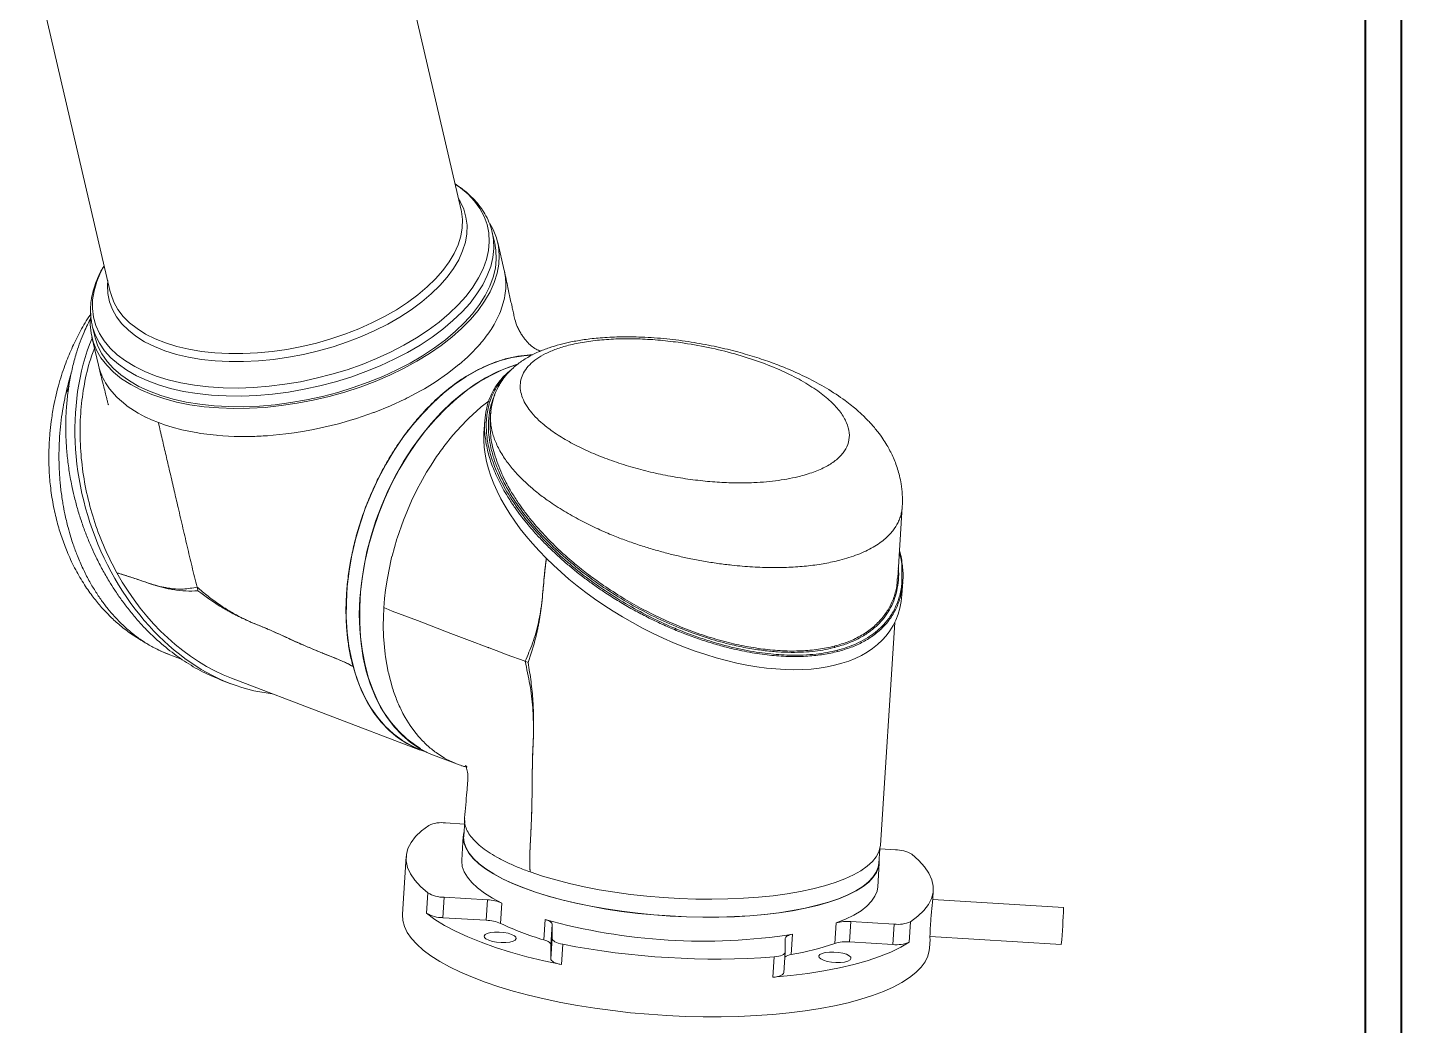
# Model space of a CAD drawing. Header units: millimetres. Extents: x 0 to 2067, y 0 to 841.
# Drawn here: x 806.7 to 1189.1, y 142.8 to 420.7 of the extents above; entities that cross this region are included whole.
import ezdxf

# ---------------------------------------------------------------- set-up
doc = ezdxf.new("R2010")
doc.units = ezdxf.units.MM
doc.linetypes.add('SLD-实线', pattern=[0])

msp = doc.modelspace()

# ---------------------------------------------------------------- linework, layer by layer
at = {"color": 7, "linetype": 'SLD-实线', "lineweight": 40}
for p, q in [((1189.08, 0.21), (1189.08, 841.21)), ((1179.08, 10.21), (1179.08, 831.21))]:
    msp.add_line(p, q, dxfattribs=at)
at = {"color": 7, "linetype": 'SLD-实线', "lineweight": 15}
for p, q in [((927.37, 369.82), (879.73, 574.34)), ((782.08, 551.6), (829.72, 347.07)), ((936.71, 360.63), (936.02, 363.6)), ((936.09, 363.31), (936.02, 363.6)), ((939.36, 353.01), (937.54, 360.83)), ((939.41, 352.7), (939.52, 352.24)), ((939.52, 352.24), (939.7, 350.98)), ((939.7, 350.98), (939.8, 349.4)), ((829.72, 347.07), (829.76, 346.91)), ((938.03, 341.02), (936.51, 338)), ((938.27, 341.62), (938.03, 341.02)), ((939.08, 344.03), (938.27, 341.62)), ((824.66, 337.87), (824.7, 337.67)), ((824.7, 337.67), (825.39, 334.71)), ((824.57, 334.51), (826.39, 326.69)), ((929.14, 328.94), (926.8, 326.86)), ((929.88, 329.65), (929.14, 328.94)), ((932.22, 332.1), (929.88, 329.65)), ((932.6, 332.55), (932.22, 332.1)), ((826.41, 326.71), (826.68, 325.61)), ((826.68, 325.61), (826.97, 324.74)), ((926.76, 326.83), (923.59, 324.35)), ((926.8, 326.86), (926.76, 326.83)), ((920.1, 321.95), (917.12, 320.12)), ((920.15, 321.98), (920.1, 321.95)), ((923.59, 324.35), (920.15, 321.98)), ((939.92, 324.03), (940.26, 324.33)), ((817.64, 319.31), (817.19, 318.11)), ((817.64, 319.31), (818.25, 320.85)), ((829.53, 320.08), (831.56, 317.75)), ((831.56, 317.75), (831.65, 317.66)), ((831.65, 317.66), (834.01, 315.61)), ((912.37, 317.55), (911.74, 317.24)), ((912.4, 317.57), (912.37, 317.55)), ((916.07, 319.52), (912.4, 317.57)), ((917.12, 320.12), (916.07, 319.52)), ((834.01, 315.61), (834.03, 315.6)), ((834.03, 315.6), (834.45, 315.28)), ((834.45, 315.28), (837.48, 313.31)), ((907.71, 315.38), (903.18, 313.55)), ((911.71, 317.23), (907.71, 315.38)), ((929.49, 311.96), (932.84, 315.01)), ((932.84, 315.01), (932.97, 315.12)), ((932.97, 315.12), (935.12, 316.8)), ((837.48, 313.31), (839.54, 312.22)), ((839.54, 312.22), (839.57, 312.2)), ((839.57, 312.2), (841.21, 311.45)), ((841.21, 311.45), (843.09, 310.68)), ((845.06, 309.98), (843.09, 310.68)), ((846.93, 309.4), (845.06, 309.98)), ((893.19, 310.36), (886.22, 308.75)), ((897.25, 311.53), (893.19, 310.36)), ((898.25, 311.84), (897.26, 311.53)), ((903, 313.48), (898.25, 311.84)), ((903.18, 313.55), (903, 313.48)), ((926.15, 308.44), (928.81, 311.29)), ((928.81, 311.29), (929.49, 311.96)), ((933.92, 311.17), (933.7, 307.76)), ((935.53, 312.72), (935.45, 311.56)), ((935.52, 312.33), (935.53, 312.71)), ((935.54, 312.95), (935.53, 312.72)), ((846.97, 309.39), (846.93, 309.4)), ((849.58, 308.7), (846.97, 309.39)), ((854.08, 307.8), (849.58, 308.7)), ((854.78, 307.69), (854.08, 307.8)), ((854.81, 307.69), (854.78, 307.69)), ((859.24, 307.15), (854.81, 307.69)), ((859.42, 307.14), (859.24, 307.15)), ((864.22, 306.85), (859.42, 307.14)), ((864.25, 306.85), (864.22, 306.85)), ((875.07, 307.17), (873.42, 307.04)), ((878.57, 307.54), (875.07, 307.17)), ((880.9, 307.85), (878.57, 307.54)), ((883.77, 308.3), (880.9, 307.85)), ((886.22, 308.75), (883.77, 308.3)), ((917.75, 296.88), (918.97, 298.86)), ((918.97, 298.86), (920.53, 301.22)), ((916, 293.81), (917.75, 296.88)), ((913.56, 288.93), (915.21, 292.31)), ((915.21, 292.31), (916, 293.81)), ((911.28, 283.53), (913.56, 288.93)), ((1048.85, 267.45), (1050.13, 287.28)), ((909.54, 278.53), (911.27, 283.5)), ((911.27, 283.5), (911.28, 283.53)), ((949.63, 280.34), (951, 278.87)), ((908.12, 273.5), (909.48, 278.34)), ((909.48, 278.34), (909.54, 278.53)), ((906.83, 267.4), (907.91, 272.67)), ((907.91, 272.67), (908.11, 273.46)), ((908.11, 273.46), (908.12, 273.5)), ((831.54, 268.88), (831.54, 268.88)), ((906.06, 261.73), (906.33, 264.13)), ((906.33, 264.13), (906.34, 264.17)), ((906.34, 264.17), (906.83, 267.4)), ((1050.04, 262.71), (1050.28, 266.36)), ((905.85, 259.13), (906.06, 261.73)), ((905.72, 256.55), (905.69, 254.21)), ((905.85, 259.13), (905.72, 256.55)), ((905.69, 254.21), (905.69, 254.17)), ((905.69, 254.17), (905.78, 251.09)), ((1044.04, 193.04), (1048.04, 255.01)), ((905.78, 251.09), (906.21, 246.21)), ((845.86, 246.21), (849.75, 244.73)), ((906.21, 246.21), (906.3, 245.49)), ((906.3, 245.49), (906.31, 245.46)), ((906.31, 245.46), (907.08, 241.17)), ((907.08, 241.17), (907.12, 241)), ((907.12, 241), (908.26, 236.75)), ((945.15, 244.22), (946, 243.89)), ((860.59, 239), (863.3, 237.97)), ((863.49, 239.5), (915.96, 219.51)), ((911.17, 229.73), (911.79, 228.6)), ((911.79, 228.6), (913.2, 226.34)), ((913.2, 226.34), (914.2, 224.94)), ((914.2, 224.94), (915.5, 223.32)), ((915.99, 219.61), (917.61, 218.99)), ((919.68, 218.09), (926.36, 215.55)), ((920.36, 218.81), (922.74, 217.26)), ((922.74, 217.26), (923.35, 216.92)), ((923.35, 216.92), (926.54, 215.48)), ((926.54, 215.48), (927.48, 215.17)), ((922.96, 199.23), (928.28, 198.91)), ((928.35, 199.92), (928.06, 195.49)), ((927.96, 195.5), (927.53, 188.88)), ((1043.62, 188.03), (1043.87, 191.96)), ((1043.89, 192.02), (1048.21, 191.76)), ((912.07, 189.87), (911.03, 173.79)), ((1043.29, 181.4), (1043.72, 188.03)), ((917.7, 174.07), (918.06, 179.75)), ((1058.6, 177.96), (1058.76, 180.41)), ((922.25, 172.84), (922.62, 178.52)), ((934.71, 177.8), (922.62, 178.52)), ((934.71, 177.8), (934.34, 172.12)), ((938.71, 176.92), (938.34, 171.24)), ((1094.99, 175.69), (1058.59, 177.86)), ((922.25, 172.84), (934.34, 172.12)), ((950.35, 166.66), (950.72, 172.34)), ((952.35, 165.26), (952.72, 170.94)), ((952.66, 167.08), (952.72, 170.94)), ((1031.39, 165.69), (1031.76, 171.37)), ((1035.41, 166.1), (1035.78, 171.77)), ((1047.87, 171.05), (1035.78, 171.77)), ((1047.87, 171.05), (1047.5, 165.37)), ((1052.45, 171.73), (1052.09, 166.06)), ((952.66, 167.08), (952.29, 161.4)), ((952.35, 165.26), (952.29, 161.4)), ((955.62, 165.44), (955.26, 159.76)), ((1017.58, 167.07), (1017.51, 163.21)), ((1019.62, 168.23), (1019.25, 162.55)), ((1035.41, 166.1), (1047.5, 165.37)), ((1057.72, 164.32), (1057.88, 166.79)), ((1057.85, 167.59), (1094.38, 165.41)), ((1014.14, 156.25), (1014.5, 161.93)), ((1017.15, 157.53), (1017.51, 163.21))]:
    msp.add_line(p, q, dxfattribs=at)
at = {"color": 8, "linetype": 'SLD-实线', "lineweight": 15}
msp.add_line((935.56, 313.06), (935.52, 312.33), dxfattribs=at)
at = {"color": 8, "linetype": 'SLD-实线', "lineweight": 15, "flags": 128}
for points in [[(921.25, 338.68), (924.03, 341.03), (926.54, 343.45), (928.75, 345.92), (930.65, 348.44), (932.23, 350.98), (933.48, 353.53), (934.4, 356.07), (934.96, 358.59), (935.18, 361.07), (935.06, 363.49), (934.58, 365.85), (933.76, 368.12), (932.6, 370.29), (931.1, 372.34), (929.28, 374.27), (927.15, 376.07), (925.67, 377.11)], [(926.62, 373), (927.08, 372.24), (928.06, 370.13), (928.7, 367.93), (929, 365.64), (928.94, 363.3), (928.53, 360.91), (927.77, 358.49), (926.67, 356.05), (925.23, 353.62), (923.47, 351.22), (921.4, 348.85), (919.03, 346.53), (916.38, 344.29)], [(915.33, 346.25), (917.93, 348.45), (920.26, 350.72), (922.3, 353.05), (924.03, 355.42), (925.44, 357.81), (926.52, 360.2), (927.27, 362.58), (927.67, 364.93), (927.73, 367.23), (927.44, 369.48), (927.37, 369.82)], [(922.3, 336.73), (925.09, 339.08), (927.61, 341.5), (929.84, 343.99), (931.76, 346.51), (933.36, 349.05), (934.64, 351.61), (935.58, 354.16), (936.19, 356.69), (936.45, 359.18), (936.36, 361.62), (936.09, 363.31)], [(828.02, 354.37), (827.02, 352.5), (825.93, 349.95), (825.19, 347.42), (824.8, 344.92), (824.75, 342.46), (825.05, 340.07), (825.7, 337.76), (826.69, 335.54), (828.02, 333.42), (829.68, 331.43), (831.66, 329.57), (833.94, 327.85), (836.51, 326.29), (839.36, 324.89), (842.46, 323.66), (845.8, 322.62), (849.36, 321.77), (853.11, 321.11), (857.03, 320.64), (861.09, 320.38), (865.28, 320.32), (869.55, 320.46), (873.89, 320.81), (878.28, 321.35), (882.67, 322.09), (887.04, 323.02), (891.37, 324.14), (895.63, 325.43), (899.79, 326.9), (903.82, 328.53), (907.7, 330.3), (911.41, 332.22), (914.92, 334.26), (918.2, 336.42), (921.25, 338.68)], [(916.38, 344.29), (913.46, 342.13), (910.31, 340.08), (906.93, 338.14), (903.36, 336.34), (899.62, 334.67), (895.73, 333.16), (891.72, 331.82), (887.63, 330.65), (883.47, 329.66), (879.28, 328.87), (875.09, 328.26), (870.93, 327.86), (866.82, 327.66), (862.8, 327.67), (858.89, 327.87), (855.12, 328.28), (851.52, 328.89), (848.11, 329.69), (844.92, 330.69), (841.97, 331.86), (839.27, 333.21), (836.86, 334.73), (834.74, 336.4), (832.93, 338.21), (831.44, 340.15), (830.28, 342.21), (829.47, 344.36), (829, 346.61), (828.89, 348.93), (828.98, 350.26)], [(829.76, 346.91), (829.92, 346.32), (830.72, 344.2), (831.85, 342.18), (833.31, 340.27), (835.09, 338.49), (837.18, 336.85), (839.55, 335.36), (842.2, 334.03), (845.1, 332.88), (848.24, 331.9), (851.59, 331.11), (855.13, 330.51), (858.83, 330.11), (862.67, 329.91), (866.63, 329.91), (870.66, 330.1), (874.75, 330.5), (878.87, 331.09), (882.99, 331.87), (887.07, 332.84), (891.1, 333.99), (895.03, 335.31), (898.86, 336.8), (902.53, 338.43), (906.04, 340.21), (909.36, 342.11), (912.46, 344.13), (915.33, 346.25)], [(824.7, 337.67), (824.8, 337.28), (825.57, 334.99), (826.69, 332.79), (828.13, 330.71), (829.9, 328.75), (831.97, 326.93), (834.35, 325.25), (837.01, 323.73), (839.93, 322.37), (843.11, 321.19), (846.51, 320.19), (850.13, 319.38), (853.93, 318.76), (857.89, 318.33), (861.99, 318.11), (866.21, 318.09), (870.51, 318.26), (874.87, 318.64), (879.27, 319.21), (883.67, 319.98), (888.06, 320.94), (892.39, 322.08), (896.65, 323.39), (900.81, 324.88), (904.85, 326.52), (908.73, 328.31), (912.44, 330.24), (915.95, 332.29), (919.25, 334.46), (922.3, 336.73)]]:
    msp.add_lwpolyline(points, dxfattribs=at)
at = {"color": 7, "linetype": 'SLD-实线', "lineweight": 15, "flags": 128}
for points in [[(935.31, 366.13), (936.25, 364.44), (937.17, 362.16), (937.75, 359.78), (937.98, 357.33), (937.85, 354.83), (937.38, 352.27), (936.56, 349.69), (935.4, 347.1), (933.9, 344.5), (932.07, 341.93), (929.94, 339.4), (927.5, 336.91), (924.77, 334.49), (921.77, 332.16), (918.53, 329.92), (915.05, 327.78), (911.36, 325.77), (907.49, 323.9), (903.45, 322.17), (899.28, 320.6), (894.99, 319.2), (890.62, 317.97), (886.18, 316.92), (881.72, 316.07), (877.25, 315.41), (872.81, 314.94), (868.41, 314.68), (864.1, 314.63), (859.88, 314.77), (855.8, 315.12), (851.88, 315.67), (848.13, 316.42), (844.59, 317.36), (841.27, 318.49), (838.2, 319.8), (835.39, 321.27), (832.87, 322.92), (830.64, 324.71), (828.72, 326.65), (827.12, 328.71), (825.86, 330.89), (824.93, 333.18), (824.36, 335.55), (824.13, 338), (824.19, 339.83)], [(922.99, 333.76), (925.78, 336.12), (928.3, 338.54), (930.53, 341.02), (932.45, 343.54), (934.05, 346.09), (935.33, 348.65), (936.27, 351.2), (936.88, 353.73), (937.14, 356.22), (937.05, 358.66), (936.71, 360.63)], [(825.39, 334.71), (825.49, 334.31), (826.26, 332.02), (827.38, 329.83), (828.82, 327.75), (830.59, 325.79), (832.66, 323.96), (835.04, 322.29), (837.7, 320.76), (840.62, 319.41), (843.8, 318.23), (847.2, 317.22), (850.82, 316.41), (854.62, 315.79), (858.58, 315.37), (862.68, 315.14), (866.9, 315.12), (871.2, 315.3), (875.56, 315.67), (879.96, 316.25), (884.36, 317.02), (888.75, 317.97), (893.08, 319.11), (897.34, 320.43), (901.5, 321.91), (905.54, 323.55), (909.42, 325.34), (913.13, 327.27), (916.64, 329.33), (919.94, 331.5), (922.99, 333.76)], [(915.99, 219.61), (913.6, 220.66), (910.99, 222.18), (908.53, 224.01), (906.25, 226.16), (904.16, 228.59), (902.26, 231.3), (900.58, 234.28), (899.11, 237.5), (897.88, 240.94), (896.89, 244.58), (896.14, 248.41), (895.65, 252.38), (895.4, 256.49), (895.41, 260.71), (895.67, 265.01), (896.19, 269.36), (896.95, 273.74), (897.96, 278.11), (899.21, 282.46), (900.69, 286.76), (902.38, 290.98), (904.29, 295.08), (906.4, 299.06), (908.7, 302.88), (911.17, 306.52), (913.79, 309.96), (916.56, 313.18), (919.44, 316.15), (922.44, 318.86), (925.52, 321.29), (928.67, 323.43), (931.87, 325.27), (935.1, 326.78), (938.33, 327.97), (941.56, 328.82), (944.76, 329.33), (946.87, 329.49)], [(916.06, 219.92), (914.71, 220.76), (912.25, 222.6), (909.97, 224.74), (907.88, 227.17), (905.98, 229.89), (904.3, 232.86), (902.83, 236.08), (901.6, 239.52), (900.61, 243.16), (899.86, 246.99), (899.37, 250.97), (899.12, 255.08), (899.13, 259.29), (899.39, 263.59), (899.91, 267.94), (900.67, 272.32), (901.68, 276.7), (902.93, 281.05), (904.41, 285.34), (906.11, 289.56), (908.02, 293.67), (910.13, 297.64), (912.42, 301.47), (914.89, 305.11), (917.51, 308.55), (920.28, 311.76), (923.17, 314.73), (926.16, 317.44), (929.24, 319.88), (932.39, 322.02), (935.59, 323.85), (938.82, 325.36), (942.06, 326.55), (942.61, 326.72)], [(942.77, 326.86), (940.63, 326.16), (937.39, 324.82), (934.16, 323.17), (930.98, 321.19), (927.85, 318.92), (924.8, 316.36), (921.84, 313.52), (919, 310.44), (916.29, 307.11), (913.73, 303.58), (911.33, 299.85), (909.12, 295.95), (907.09, 291.9), (905.27, 287.73), (903.66, 283.47), (902.28, 279.14), (901.14, 274.77), (900.24, 270.38), (899.58, 266), (899.18, 261.67)], [(899.18, 261.67), (899.02, 257.39), (899.13, 253.21), (899.49, 249.15), (900.1, 245.23), (900.95, 241.48), (902.05, 237.92), (903.39, 234.56), (904.95, 231.45), (906.73, 228.58), (908.72, 225.98), (910.91, 223.67), (913.27, 221.66), (915.8, 219.96), (918.49, 218.58), (919.68, 218.09)], [(924.51, 252.01), (915.18, 255.57), (908.2, 258.23), (906.45, 258.9), (906, 259.07), (905.89, 259.11), (905.86, 259.12), (905.85, 259.12), (905.85, 259.12), (905.85, 259.13)], [(945.15, 244.22), (939.93, 246.15), (937.35, 247.13), (936.04, 247.62), (935.4, 247.87), (935.09, 247.99), (934.93, 248.04), (934.86, 248.07), (934.82, 248.09), (934.8, 248.1), (934.79, 248.1), (934.79, 248.1), (934.78, 248.1), (934.78, 248.1), (934.78, 248.1), (934.78, 248.1), (934.78, 248.1), (934.78, 248.1), (934.78, 248.1), (934.78, 248.1), (934.78, 248.1), (934.78, 248.1), (934.59, 248.18), (929.65, 250.06), (924.51, 252.01)], [(917.84, 218.88), (917.73, 218.91), (914.9, 219.94), (912.21, 221.3), (909.67, 222.99), (907.29, 224.99), (905.1, 227.29), (903.1, 229.87), (901.31, 232.73), (899.73, 235.84), (898.38, 239.19), (897.27, 242.74)], [(918.06, 179.75), (916.07, 181.5), (914.47, 183.28), (913.27, 185.07), (912.47, 186.86), (912.09, 188.63), (912.12, 190.39), (912.56, 192.12), (913.41, 193.81), (914.67, 195.45), (916.33, 197.03), (918.37, 198.55)], [(1043.69, 189.11), (1043.73, 188.31), (1043.53, 186.87), (1042.97, 185.46), (1042.06, 184.09), (1040.8, 182.77), (1039.21, 181.5), (1037.28, 180.29), (1035.04, 179.16), (1032.5, 178.1), (1029.67, 177.13), (1026.56, 176.25), (1023.21, 175.46), (1019.62, 174.78), (1015.83, 174.2), (1011.85, 173.72), (1007.72, 173.36), (1003.44, 173.11), (999.06, 172.98), (994.6, 172.96), (990.08, 173.06), (985.54, 173.28), (981, 173.61), (976.49, 174.04), (972.03, 174.59), (967.66, 175.25), (963.41, 176.01), (959.29, 176.86), (955.34, 177.81), (951.57, 178.84), (948.01, 179.95), (944.69, 181.13), (941.62, 182.38), (938.83, 183.69), (936.32, 185.05), (934.12, 186.45), (932.24, 187.88), (930.69, 189.33), (929.48, 190.8), (928.62, 192.28), (928.1, 193.75), (927.95, 195.21), (928.13, 196.57)], [(928.06, 195.49), (928.05, 195.21), (928.2, 193.75), (928.71, 192.28), (929.58, 190.81), (930.78, 189.34), (932.33, 187.88), (934.21, 186.46), (936.41, 185.06), (938.91, 183.7), (941.7, 182.4), (944.76, 181.15)], [(946.59, 185.57), (950.03, 184.41), (953.69, 183.34), (957.56, 182.35), (961.6, 181.45), (965.79, 180.64), (970.11, 179.93), (974.53, 179.33), (979.02, 178.83), (983.55, 178.44), (988.1, 178.17), (992.64, 178.01), (997.13, 177.97), (1001.56, 178.05), (1005.9, 178.24), (1010.11, 178.54), (1014.18, 178.96), (1018.07, 179.49), (1021.76, 180.12), (1025.24, 180.86), (1028.47, 181.69), (1031.44, 182.62), (1034.14, 183.64), (1036.53, 184.73), (1038.62, 185.91), (1040.38, 187.14), (1041.81, 188.44), (1042.89, 189.79), (1043.62, 191.18), (1044, 192.61), (1044.04, 193.04)], [(927.53, 188.88), (927.52, 188.59), (927.68, 187.11), (928.21, 185.62), (929.1, 184.12), (930.34, 182.63), (931.94, 181.15), (933.87, 179.7), (936.13, 178.29), (938.71, 176.92)], [(944.76, 181.15), (948.08, 179.97), (951.63, 178.86), (955.39, 177.83), (959.34, 176.89), (963.45, 176.03), (967.7, 175.28), (972.06, 174.62), (976.5, 174.08), (981.01, 173.64), (985.54, 173.31), (990.07, 173.1), (994.58, 173), (999.04, 173.01), (1003.41, 173.15), (1007.68, 173.39), (1011.81, 173.76), (1015.78, 174.23), (1019.57, 174.81), (1023.14, 175.49), (1026.49, 176.28), (1029.59, 177.16), (1032.42, 178.13), (1034.96, 179.18), (1037.2, 180.31), (1039.12, 181.52), (1040.71, 182.78), (1041.96, 184.1), (1042.87, 185.47), (1043.43, 186.88), (1043.62, 188.03)], [(1052.76, 190.53), (1054.75, 188.78), (1056.36, 187), (1057.56, 185.21), (1058.35, 183.42), (1058.74, 181.65), (1058.71, 179.89), (1058.27, 178.16), (1057.42, 176.47), (1056.16, 174.83), (1054.5, 173.25), (1052.45, 171.73)], [(1031.76, 171.37), (1034.37, 172.43), (1036.68, 173.57), (1038.65, 174.79), (1040.29, 176.07), (1041.59, 177.41), (1042.52, 178.8), (1043.1, 180.23), (1043.29, 181.4)], [(911.03, 173.79), (911.02, 173.64), (911.12, 172.01), (911.58, 170.37), (912.38, 168.73), (913.52, 167.09), (915, 165.45), (916.82, 163.84), (918.95, 162.24), (921.4, 160.68), (924.14, 159.17), (927.17, 157.69), (930.48, 156.28), (934.04, 154.92), (937.84, 153.63), (941.87, 152.41), (946.09, 151.28), (950.5, 150.22), (955.07, 149.26), (959.78, 148.39), (964.61, 147.62), (969.53, 146.96), (974.52, 146.39), (979.56, 145.94), (984.63, 145.6), (989.69, 145.36), (994.72, 145.25), (999.71, 145.24), (1004.62, 145.35), (1009.44, 145.57), (1014.13, 145.9), (1018.69, 146.34), (1023.08, 146.9), (1027.29, 147.55), (1031.29, 148.31), (1035.07, 149.17), (1038.61, 150.12), (1041.89, 151.17), (1044.89, 152.3), (1047.61, 153.5), (1050.03, 154.79), (1052.13, 156.14), (1053.91, 157.55), (1055.36, 159.02), (1056.47, 160.53), (1057.23, 162.09), (1057.65, 163.68), (1057.72, 164.32)], [(955.26, 159.76), (950.35, 160.82), (945.63, 161.97), (941.14, 163.23), (936.89, 164.57), (932.9, 165.99), (929.21, 167.49), (925.82, 169.06), (922.76, 170.69), (920.05, 172.36), (917.7, 174.07)], [(952.72, 170.94), (952.69, 171.13), (952.59, 171.31), (952.43, 171.5), (952.2, 171.69), (951.91, 171.87), (951.56, 172.03), (951.17, 172.19), (950.72, 172.34)], [(941.41, 168.19), (942.18, 167.82), (942.62, 167.41), (942.7, 167), (942.42, 166.62), (941.8, 166.3), (940.9, 166.06), (939.77, 165.93), (938.52, 165.92), (937.24, 166.02), (936.05, 166.24), (935.03, 166.54), (934.27, 166.92), (933.83, 167.33), (933.74, 167.74), (934.02, 168.12), (934.64, 168.44), (935.55, 168.68), (936.67, 168.81), (937.93, 168.82), (939.2, 168.71), (940.4, 168.5), (941.41, 168.19)], [(950.35, 166.66), (950.8, 166.52), (951.2, 166.36), (951.54, 166.19), (951.83, 166.01), (952.06, 165.83), (952.23, 165.64), (952.32, 165.45), (952.35, 165.26)], [(955.62, 165.44), (954.99, 165.59), (954.4, 165.76), (953.89, 165.95), (953.46, 166.16), (953.11, 166.38), (952.86, 166.61), (952.71, 166.85), (952.66, 167.08)], [(1052.09, 166.06), (1049.69, 164.63), (1046.92, 163.28), (1043.82, 162.02), (1040.39, 160.86), (1036.65, 159.81), (1032.63, 158.86), (1028.34, 158.02), (1023.81, 157.31), (1019.07, 156.72), (1014.14, 156.25)], [(1019.62, 168.23), (1019.17, 168.14), (1018.77, 168.03), (1018.42, 167.9), (1018.12, 167.75), (1017.89, 167.6), (1017.72, 167.43), (1017.62, 167.25), (1017.58, 167.07)], [(952.29, 161.4), (952.34, 161.17), (952.49, 160.94), (952.74, 160.7), (953.09, 160.48), (953.52, 160.27), (954.04, 160.08), (954.62, 159.91), (955.26, 159.76)], [(1017.51, 163.21), (1017.46, 162.98), (1017.3, 162.77), (1017.04, 162.57), (1016.69, 162.39), (1016.25, 162.23), (1015.73, 162.1), (1015.14, 162), (1014.5, 161.93)], [(1034.58, 162.64), (1035.34, 162.26), (1035.78, 161.86), (1035.86, 161.44), (1035.59, 161.06), (1034.97, 160.74), (1034.06, 160.5), (1032.93, 160.37), (1031.68, 160.36), (1030.41, 160.47), (1029.21, 160.68), (1028.19, 160.99), (1027.43, 161.36), (1026.99, 161.77), (1026.91, 162.18), (1027.18, 162.56), (1027.8, 162.89), (1028.71, 163.12), (1029.84, 163.25), (1031.09, 163.26), (1032.36, 163.16), (1033.56, 162.94), (1034.58, 162.64)], [(1014.14, 156.25), (1014.78, 156.32), (1015.36, 156.42), (1015.88, 156.55), (1016.32, 156.71), (1016.67, 156.89), (1016.93, 157.09), (1017.09, 157.31), (1017.15, 157.53)]]:
    msp.add_lwpolyline(points, dxfattribs=at)
at = {"color": 8, "linetype": 'SLD-实线', "lineweight": 15}
msp.add_arc((902.69, 286.59), 91.12, 157.9645, 158.9582, dxfattribs=at)
at = {"color": 7, "linetype": 'SLD-实线', "lineweight": 15}
for centre, radius, start, end in [((941.47, 312.34), 5.95, 166.69, 175.2135), ((897.18, 311.78), 0.262, 286.0551, 288.1071), ((1031.72, 246.99), 0.484, 356.2992, 41.984), ((921.89, 190.68), 8.62, 82.8489, 114.0499), ((1048.2, 182.67), 9.09, 59.8918, 89.9673), ((922.63, 187.61), 9.09, 239.8917, 269.9672), ((934.35, 166.68), 11.13, 66.9258, 88.1387), ((922.26, 181.94), 9.09, 239.8917, 269.9672), ((933.98, 161), 11.13, 66.9258, 88.1387), ((994.68, 329.66), 163.35, 254.3897, 278.7834), ((965.26, 178.27), 129.76, 354.3119, 358.8612), ((971.55, 240.37), 76.69, 244.339, 253.9541), ((1034.82, 161.14), 10.68, 84.8562, 106.6744), ((1048.94, 179.6), 8.62, 262.8491, 294.0495), ((998.06, 381.68), 220.36, 258.895, 274.2781), ((1007.6, 232.73), 71.14, 279.4277, 289.5383), ((1034.46, 155.46), 10.68, 84.8562, 106.6744), ((1048.58, 173.93), 8.62, 262.8491, 294.0495), ((1019.58, 159.04), 3.53, 95.2954, 127.6175)]:
    msp.add_arc(centre, radius, start, end, dxfattribs=at)
for centre, major_axis, ratio, start_param, end_param in [((870.95, 298.72), (-19.48, 61.98), 0.761869, 0.744443, 2.824864), ((991.87, 285.24), (55.72, -31.07), 0.542486, 3.394269, 6.535861), ((870.95, 298.72), (-18.99, 60.41), 0.761869, 1.836862, 2.599845)]:
    msp.add_ellipse(centre, major_axis=major_axis, ratio=ratio, start_param=start_param, end_param=end_param, dxfattribs=at)
for points, knots in [([(936.06, 363.27), (936, 363.58), (935.8, 364.69), (935.12, 366.55), (934.04, 368.76), (932.68, 370.82), (931.11, 372.72), (929.27, 374.5), (927.46, 375.98), (926.17, 376.8), (925.66, 377.13)], [0, 0, 0, 0, 0.056093, 0.200483, 0.349191, 0.486825, 0.625764, 0.765961, 0.907185, 1, 1, 1, 1]), ([(828.02, 354.38), (827.82, 354.06), (827.14, 352.99), (826.25, 351.12), (825.33, 348.8), (824.68, 346.46), (824.28, 344.1), (824.17, 341.75), (824.29, 339.66), (824.57, 338.4), (824.69, 337.9)], [0, 0, 0, 0, 0.060007, 0.199715, 0.339709, 0.480055, 0.620941, 0.762755, 0.906127, 1, 1, 1, 1]), ([(949.48, 330.6), (949.38, 330.63), (948.86, 330.81), (947.91, 331.23), (946.57, 332.29), (945.56, 333.35), (944.71, 334.42), (944.08, 335.34), (943.48, 336.36), (942.8, 337.77), (942.32, 339.31), (942.03, 340.66), (941.78, 341.77), (941.49, 343.09), (941.01, 345.28), (940.3, 348.61), (939.71, 351.38), (939.38, 352.95)], [0, 0, 0, 0, 0.019952, 0.108354, 0.188835, 0.262139, 0.296513, 0.330574, 0.36573, 0.403506, 0.477287, 0.536167, 0.572302, 0.623942, 0.692204, 0.826376, 1, 1, 1, 1]), ([(939.8, 349.4), (939.78, 348.52), (939.74, 346.75), (939.3, 344.93), (939.08, 344.03)], [0, 0, 0, 0, 0.499999, 1, 1, 1, 1]), ([(824.4, 341.07), (824.29, 340.93), (823.18, 339.42), (821.43, 336.33), (819.17, 331.87), (817.17, 327.03), (815.33, 321.47), (814.03, 315.98), (813.28, 311.26), (812.91, 307.94), (812.72, 305.35), (812.62, 302.99), (812.6, 300.33), (812.7, 296.73), (813.08, 292.25), (813.86, 287.32), (814.97, 282.58), (816.31, 278.27), (817.97, 273.97), (820, 269.71), (822.39, 265.65), (824.84, 262.16), (827.18, 259.31), (829.55, 256.79), (832.2, 254.34), (834.72, 252.39), (837.09, 250.82), (839.51, 249.3), (842.44, 247.65), (844.67, 246.71), (845.86, 246.21)], [0, 0, 0, 0, 0.004999, 0.05137, 0.094535, 0.1378, 0.188498, 0.246799, 0.283359, 0.312175, 0.333268, 0.350691, 0.373645, 0.402488, 0.444895, 0.492042, 0.535755, 0.57582, 0.614236, 0.660516, 0.705765, 0.745561, 0.780299, 0.810397, 0.845762, 0.887732, 0.911322, 0.937234, 0.966602, 1, 1, 1, 1]), ([(824.35, 339.93), (823.68, 338.61), (822.14, 335.57), (820.53, 331.04), (819.27, 326.54), (818.41, 322.5), (817.8, 318.37), (817.42, 314.15), (817.28, 309.85), (817.38, 305.55), (817.71, 301.26), (818.27, 296.97), (819.01, 292.97), (819.87, 289.28), (820.81, 285.87), (821.92, 282.42), (823.17, 279.04), (824.46, 275.97), (825.89, 272.87), (826.94, 270.9), (827.52, 269.78)], [0, 0, 0, 0, 0.064666, 0.148271, 0.204091, 0.261337, 0.32004, 0.37641, 0.434786, 0.495188, 0.550529, 0.608676, 0.669636, 0.714019, 0.76164, 0.812497, 0.860584, 0.908032, 0.948305, 1, 1, 1, 1]), ([(936.51, 338), (936.15, 337.4), (935.39, 336.14), (934.08, 334.33), (933.08, 333.12), (932.61, 332.56)], [0, 0, 0, 0, 0.326451, 0.687744, 1, 1, 1, 1]), ([(1050.13, 287.27), (1050.16, 288.43), (1050.22, 290.54), (1049.89, 293.43), (1049.42, 295.78), (1048.69, 298.38), (1047.58, 301.26), (1046.13, 304.02), (1044.69, 306.29), (1043.24, 308.28), (1041.43, 310.42), (1039.48, 312.42), (1037.66, 314.09), (1035.98, 315.49), (1033.25, 317.59), (1029.19, 320.28), (1023.79, 323.2), (1018.7, 325.51), (1013.81, 327.42), (1008.95, 329.06), (1003.56, 330.61), (997.65, 332.01), (991.25, 333.19), (984.49, 334.07), (977.78, 334.55), (971.57, 334.62), (966.21, 334.35), (961.72, 333.85), (958.02, 333.21), (954.8, 332.46), (951.76, 331.54), (948.74, 330.36), (945.83, 328.89), (943.53, 327.36), (941.76, 325.9), (940.34, 324.49), (939.06, 322.93), (937.9, 321.13), (936.84, 318.98), (935.92, 316.24), (935.67, 314.1), (935.54, 312.95)], [0, 0, 0, 0, 0.02367, 0.043306, 0.058895, 0.072201, 0.098395, 0.123384, 0.137947, 0.155829, 0.177132, 0.198268, 0.214994, 0.228726, 0.244463, 0.286342, 0.325898, 0.362933, 0.391055, 0.421181, 0.453352, 0.487591, 0.523941, 0.562448, 0.602478, 0.639625, 0.672996, 0.702517, 0.728139, 0.750385, 0.773912, 0.79977, 0.827479, 0.855037, 0.871335, 0.888026, 0.908365, 0.92615, 0.947139, 0.97174, 1, 1, 1, 1]), ([(957.25, 332.22), (958.68, 332.54), (961.56, 333.2), (966.47, 333.78), (971.68, 334.07), (977.15, 334.02), (982.77, 333.68), (986.57, 333.2), (988.47, 332.96)], [0, 0, 0, 0, 0.16737, 0.335828, 0.503269, 0.668919, 0.835134, 1, 1, 1, 1]), ([(988.47, 332.96), (991.04, 332.55), (996.15, 331.73), (1003.54, 329.88), (1010.43, 327.69), (1016.67, 325.18), (1022.13, 322.44), (1026.7, 319.55), (1030.37, 316.59), (1033.05, 313.61), (1034.77, 310.68), (1035.52, 307.86), (1035.31, 305.22), (1034.21, 302.77), (1032.25, 300.58), (1029.49, 298.66), (1026.04, 297.02), (1023.2, 296.19), (1021.77, 295.78)], [0, 0, 0, 0, 0.07036, 0.140041, 0.208421, 0.275636, 0.342023, 0.407078, 0.470202, 0.533036, 0.594678, 0.654612, 0.714585, 0.772482, 0.830041, 0.887213, 0.943358, 1, 1, 1, 1]), ([(831.54, 268.88), (830.37, 271.12), (828.03, 275.6), (825.31, 282.81), (823.21, 290.25), (821.85, 297.89), (821.22, 305.6), (821.33, 313.19), (822.24, 320.52), (823.53, 326.61), (824.82, 330.09), (825.3, 331.38)], [0, 0, 0, 0, 0.117675, 0.235724, 0.35339, 0.471233, 0.589467, 0.707271, 0.820219, 0.933563, 1, 1, 1, 1]), ([(947.21, 329.52), (946.98, 329.53), (945.66, 329.55), (943.13, 329.21), (939.66, 328.48), (935.53, 327.11), (930.77, 324.89), (926.5, 322.17), (922.6, 319.15), (919.07, 315.97), (915.36, 312), (912.17, 308.03), (909.44, 304.18), (906.88, 300.07), (904.54, 295.77), (902.45, 291.35), (900.6, 286.82), (899, 282.14), (897.68, 277.41), (896.65, 272.71), (895.89, 268.03), (895.43, 263.34), (895.26, 258.82), (895.37, 254.54), (895.73, 250.48), (896.34, 246.52), (896.96, 244), (897.27, 242.74)], [0, 0, 0, 0, 0.008143, 0.04696, 0.086891, 0.126822, 0.187166, 0.248535, 0.274233, 0.325687, 0.37777, 0.416908, 0.456044, 0.496323, 0.5366, 0.575648, 0.614696, 0.654893, 0.69509, 0.733906, 0.772722, 0.812668, 0.852615, 0.888999, 0.925384, 0.962692, 1, 1, 1, 1]), ([(932.61, 332.56), (932.61, 332.56), (932.61, 332.55), (932.6, 332.55), (932.6, 332.55)], [0, 0, 0, 0, 0.500387, 1, 1, 1, 1]), ([(1021.77, 295.78), (1019.79, 295.34), (1015.85, 294.47), (1009.63, 293.96), (1003.84, 293.87), (998.61, 294.08), (993.2, 294.58), (987.68, 295.36), (982.12, 296.42), (976.6, 297.77), (971.2, 299.39), (966.03, 301.26), (961.2, 303.36), (956.75, 305.67), (952.79, 308.17), (949.72, 310.59), (947.43, 312.85), (945.79, 314.94), (944.6, 317.04), (943.9, 319.12), (943.71, 321.17), (944.06, 323.16), (944.93, 325.05), (946.35, 326.83), (948.3, 328.46), (950.8, 329.93), (953.74, 331.21), (956.08, 331.88), (957.25, 332.22)], [0, 0, 0, 0, 0.054694, 0.109144, 0.146483, 0.183611, 0.221071, 0.259891, 0.298537, 0.337593, 0.378345, 0.418857, 0.459775, 0.501941, 0.54477, 0.587889, 0.620955, 0.654103, 0.687918, 0.721544, 0.755793, 0.790119, 0.82496, 0.85954, 0.894536, 0.92962, 0.964967, 1, 1, 1, 1]), ([(826.39, 326.65), (826.67, 325.55), (827.17, 323.56), (827.85, 320.9), (828.34, 318.92), (828.71, 317.44), (828.96, 316.42), (829.1, 315.87), (829.17, 315.63), (829.17, 315.68), (829.17, 315.69)], [0, 0, 0, 0, 0.2621511, 0.4734057, 0.6328098, 0.7405797, 0.8260015, 0.9085282, 0.9880742, 1, 1, 1, 1]), ([(933.97, 311.2), (934.07, 312.28), (934.28, 314.58), (935.34, 317.82), (936.99, 320.91), (938.96, 323.47), (940.61, 324.83), (941.31, 325.41)], [0, 0, 0, 0, 0.192268, 0.411721, 0.629515, 0.841769, 1, 1, 1, 1]), ([(817.19, 318.11), (817.48, 319.37), (817.96, 321.49), (818.58, 323.56), (818.83, 324.4)], [0, 0, 0, 0, 0.592467, 1, 1, 1, 1]), ([(826.97, 324.74), (827.3, 323.93), (827.97, 322.32), (829.01, 320.82), (829.53, 320.08)], [0, 0, 0, 0, 0.500001, 1, 1, 1, 1]), ([(820.57, 273.58), (820.37, 274.1), (819.95, 275.16), (819.34, 276.88), (818.65, 278.99), (817.84, 281.82), (817.11, 284.92), (816.58, 287.73), (816.24, 289.9), (815.98, 291.79), (815.78, 293.66), (815.56, 296.31), (815.4, 299.67), (815.43, 303.76), (815.64, 307.65), (816.02, 311.34), (816.53, 314.81), (816.97, 317.03), (817.19, 318.11)], [0, 0, 0, 0, 0.038652, 0.079472, 0.126897, 0.190892, 0.280016, 0.341422, 0.382264, 0.425233, 0.467637, 0.506542, 0.599205, 0.687696, 0.772019, 0.852174, 0.928167, 1, 1, 1, 1]), ([(1031.34, 248.09), (1030.46, 247.88), (1028.7, 247.46), (1025.78, 247.03), (1022.64, 246.76), (1019.17, 246.69), (1015.46, 246.83), (1011.43, 247.21), (1007.18, 247.86), (1002.11, 248.92), (996.26, 250.53), (989.62, 252.85), (982.83, 255.75), (976.02, 259.2), (969.34, 263.17), (962.98, 267.57), (957.07, 272.3), (951.74, 277.27), (947.47, 281.92), (944.13, 286.17), (941.58, 289.9), (939.45, 293.56), (937.78, 297.07), (936.49, 300.45), (935.62, 303.61), (935.09, 306.61), (934.87, 309.66), (935.04, 312.73), (935.64, 315.76), (936.38, 317.57), (936.74, 318.46)], [0, 0, 0, 0, 0.0229514, 0.0459206, 0.0710045, 0.0961608, 0.1235239, 0.1510233, 0.1807549, 0.2106921, 0.2535086, 0.2979264, 0.3439117, 0.3920094, 0.4410631, 0.4909034, 0.5410362, 0.5909524, 0.6404187, 0.6762384, 0.71196, 0.7458343, 0.7795425, 0.8110438, 0.8423483, 0.8712718, 0.9000005, 0.9350517, 0.9683803, 1, 1, 1, 1]), ([(911.74, 317.24), (911.73, 317.24), (911.72, 317.24), (911.72, 317.23), (911.71, 317.23)], [0, 0, 0, 0, 0.50014, 1, 1, 1, 1]), ([(843.09, 310.68), (843.45, 309.15), (844.16, 306.09), (845.2, 301.61), (846.28, 297.01), (847.34, 292.42), (848.53, 287.34), (849.77, 282), (851.11, 276.26), (852.43, 270.53), (853.4, 266.77), (853.88, 264.88)], [0, 0, 0, 0, 0.100003, 0.200002, 0.293311, 0.400507, 0.499992, 0.625767, 0.749988, 0.874985, 1, 1, 1, 1]), ([(935.45, 311.54), (935.44, 310.07), (935.42, 306.99), (936.46, 301.93), (937.92, 298.32), (938.68, 296.46)], [0, 0, 0, 0, 0.30941, 0.642649, 1, 1, 1, 1]), ([(935.52, 312.33), (935.54, 311.52), (935.58, 309.82), (936.24, 307.05), (937.45, 303.99), (938.97, 301.39), (940.44, 299.33), (941.57, 297.91), (943.1, 296.16), (944.95, 294.3), (947, 292.47), (948.74, 291.05), (950.23, 289.91), (951.18, 289.22), (951.65, 288.89)], [0, 0, 0, 0, 0.106396, 0.223725, 0.351999, 0.491226, 0.546735, 0.6092, 0.669416, 0.766832, 0.84706, 0.906461, 0.954678, 1, 1, 1, 1]), ([(873.42, 307.04), (872.64, 306.99), (871.1, 306.89), (868.79, 306.83), (866.5, 306.82), (865, 306.84), (864.25, 306.85)], [0, 0, 0, 0, 0.248638, 0.497935, 0.748326, 1, 1, 1, 1]), ([(920.53, 301.22), (921.43, 302.49), (923.22, 305.01), (925.17, 307.3), (926.15, 308.44)], [0, 0, 0, 0, 0.5, 1, 1, 1, 1]), ([(938.68, 296.46), (939.07, 295.62), (939.89, 293.89), (941.42, 291.2), (943.09, 288.58), (944.95, 285.97), (947.04, 283.28), (948.72, 281.37), (949.63, 280.34)], [0, 0, 0, 0, 0.154926, 0.320967, 0.498133, 0.638296, 0.805585, 1, 1, 1, 1]), ([(951.65, 288.89), (953.08, 287.93), (955.85, 286.07), (960.34, 283.55), (964.76, 281.35), (968.93, 279.54), (972.8, 278.02), (976.43, 276.74), (980.06, 275.59), (983.68, 274.56), (987.26, 273.65), (990.97, 272.83), (994.82, 272.09), (998.8, 271.46), (1003.36, 270.89), (1008.45, 270.47), (1013.96, 270.29), (1019.19, 270.39), (1024.1, 270.78), (1028.67, 271.41), (1031.41, 272.05), (1032.77, 272.37)], [0, 0, 0, 0, 0.067531, 0.130021, 0.188718, 0.24276, 0.286353, 0.329072, 0.370921, 0.411901, 0.452017, 0.491271, 0.535748, 0.579828, 0.623517, 0.688312, 0.752259, 0.815379, 0.877694, 0.939227, 1, 1, 1, 1]), ([(1032.21, 246.96), (1030.89, 246.66), (1028.24, 246.06), (1023.81, 245.61), (1019.02, 245.5), (1013.82, 245.82), (1008.31, 246.56), (1003.22, 247.61), (998.65, 248.81), (994.65, 250.04), (990.66, 251.45), (986.67, 253.03), (982.7, 254.79), (978.81, 256.68), (975.02, 258.71), (971.31, 260.87), (967.93, 263), (964.88, 265.08), (962.11, 267.09), (959.37, 269.21), (956.74, 271.38), (954.41, 273.44), (952.11, 275.6), (950.69, 277.05), (949.89, 277.86)], [0, 0, 0, 0, 0.05535, 0.110953, 0.169746, 0.229407, 0.291155, 0.354516, 0.396819, 0.440203, 0.484691, 0.527411, 0.571652, 0.617427, 0.659368, 0.703434, 0.749632, 0.783269, 0.819358, 0.857901, 0.894343, 0.930302, 0.960823, 1, 1, 1, 1]), ([(951, 278.87), (951.64, 278.21), (952.77, 277.04), (954.36, 275.52), (955.68, 274.29), (956.84, 273.25), (958.06, 272.19), (960.14, 270.44), (963.11, 268.1), (965.74, 266.25), (966.98, 265.37)], [0, 0, 0, 0, 0.1382002, 0.2438571, 0.3245764, 0.4025019, 0.4685846, 0.5571382, 0.7905291, 1, 1, 1, 1]), ([(1049.31, 274.56), (1049.34, 274.44), (1049.84, 272.79), (1050.08, 270.98), (1050.04, 269.38), (1050.04, 269.19)], [0, 0, 0, 0, 0.067699, 0.888558, 1, 1, 1, 1]), ([(1049.34, 275.13), (1049.35, 275.09), (1049.83, 273.6), (1050.17, 270.85), (1050.46, 267.95), (1050.26, 266.54), (1050.24, 266.36)], [0, 0, 0, 0, 0.01244, 0.484471, 0.932684, 1, 1, 1, 1]), ([(827.52, 269.78), (828.13, 268.69), (829.22, 266.75), (831.02, 263.92), (832.86, 261.25), (834.95, 258.49), (837.15, 255.84), (839.4, 253.39), (842.39, 250.43), (846.17, 247.16), (850.99, 243.75), (855.77, 240.99), (859.08, 239.64), (860.6, 239.02)], [0, 0, 0, 0, 0.077014, 0.137013, 0.2077, 0.27934, 0.355108, 0.426052, 0.492175, 0.626798, 0.752012, 0.885824, 1, 1, 1, 1]), ([(841.47, 265.62), (840.92, 265.8), (839.8, 266.16), (838.12, 266.77), (836.47, 267.33), (834.89, 267.85), (833.24, 268.36), (832.14, 268.69), (831.54, 268.88)], [0, 0, 0, 0, 0.16828, 0.338265, 0.500007, 0.665049, 0.816456, 1, 1, 1, 1]), ([(831.54, 268.88), (833.11, 268.41), (836.27, 267.46), (841.11, 265.63), (845.74, 264.51), (850.03, 264.18), (852.6, 264.65), (853.88, 264.88)], [0, 0, 0, 0, 0.202451, 0.404999, 0.606742, 0.804967, 1, 1, 1, 1]), ([(1049.03, 270.24), (1049.06, 269.94), (1049.21, 268.51), (1049.04, 266.12), (1048.51, 263.12), (1047.57, 260.42), (1046.28, 257.96), (1044.71, 255.81), (1042.87, 253.91), (1040.64, 252.12), (1037.93, 250.49), (1034.79, 249.08), (1032.47, 248.41), (1031.34, 248.09)], [0, 0, 0, 0, 0.0281035, 0.1357423, 0.2373613, 0.3381656, 0.4322034, 0.5256148, 0.6119933, 0.6979644, 0.8032344, 0.9038802, 1, 1, 1, 1]), ([(854.11, 263.86), (852.99, 263.81), (850.77, 263.71), (848.2, 264.01), (846.53, 264.31), (845.82, 264.45), (845.11, 264.6), (844.4, 264.78), (843.68, 264.97), (842.98, 265.16), (842.24, 265.38), (841.74, 265.53), (841.47, 265.62)], [0, 0, 0, 0, 0.2799802, 0.5600032, 0.6150999, 0.6700649, 0.7249119, 0.7793874, 0.8343378, 0.888293, 0.9388368, 1, 1, 1, 1]), ([(853.88, 264.88), (854.9, 264.01), (856.93, 262.27), (860.07, 259.99), (863.23, 257.97), (866.37, 256.27), (869.47, 254.84), (872.53, 253.65), (875.38, 252.39), (878.03, 251.19), (880.48, 250.06), (882.92, 248.97), (885.32, 247.93), (887.47, 247.04), (889.49, 246.22), (891.28, 245.51), (892.96, 244.84), (894.45, 244.2), (895.84, 243.59), (896.8, 243.03), (897.27, 242.74)], [0, 0, 0, 0, 0.071376, 0.143092, 0.214731, 0.285835, 0.356997, 0.429123, 0.499906, 0.554577, 0.611946, 0.668859, 0.723766, 0.778328, 0.818724, 0.864418, 0.903895, 0.935721, 0.967931, 1, 1, 1, 1]), ([(853.88, 264.88), (853.93, 264.71), (854.01, 264.38), (854.07, 264.03), (854.11, 263.86)], [0, 0, 0, 0, 0.505799, 1, 1, 1, 1]), ([(966.98, 265.37), (968.74, 264.21), (972.14, 261.96), (977.55, 258.89), (982.99, 256.13), (986.75, 254.54), (988.58, 253.77)], [0, 0, 0, 0, 0.26155, 0.504095, 0.758561, 1, 1, 1, 1]), ([(868.06, 255.49), (867.73, 255.64), (867.08, 255.93), (866.11, 256.38), (865.14, 256.86), (864.16, 257.36), (863.18, 257.88), (862.2, 258.43), (861.22, 259), (858.5, 260.63), (856.14, 262.36), (854.11, 263.86)], [0, 0, 0, 0, 0.071126, 0.140633, 0.211074, 0.280493, 0.350228, 0.420169, 0.490348, 0.560294, 1, 1, 1, 1]), ([(949.83, 260.72), (949.78, 260.3), (949.68, 259.46), (949.52, 258.2), (949.34, 256.96), (949.14, 255.73), (948.92, 254.52), (948.68, 253.31), (948.42, 252.12), (947.66, 248.86), (946.77, 246.19), (946, 243.89)], [0, 0, 0, 0, 0.071126, 0.140632, 0.211072, 0.280492, 0.350229, 0.420169, 0.490349, 0.560294, 1, 1, 1, 1]), ([(897.27, 242.74), (896.69, 243.08), (895.53, 243.75), (893.84, 244.46), (892.38, 245.07), (890.89, 245.66), (889.48, 246.23), (887.67, 246.96), (885.66, 247.79), (883.4, 248.76), (880.92, 249.86), (878.49, 250.97), (876.01, 252.11), (874.18, 252.92), (872.77, 253.52), (871.84, 253.91), (870.89, 254.3), (869.95, 254.68), (869.01, 255.05), (868.38, 255.34), (868.06, 255.49)], [0, 0, 0, 0, 0.0580513, 0.1157081, 0.1735424, 0.2087687, 0.2703074, 0.3192785, 0.3957035, 0.4778486, 0.5520829, 0.6495562, 0.7261897, 0.8053468, 0.8377856, 0.8707712, 0.9019249, 0.9352836, 0.9679058, 1, 1, 1, 1]), ([(988.58, 253.77), (990.58, 253), (994.49, 251.5), (1000.33, 249.77), (1005.95, 248.44), (1009.54, 247.9), (1011.31, 247.64)], [0, 0, 0, 0, 0.262804, 0.516864, 0.762485, 1, 1, 1, 1]), ([(1031.22, 248.44), (1032.59, 248.85), (1035.34, 249.66), (1038.9, 251.43), (1042.05, 253.58), (1043.68, 255.33), (1044.5, 256.21)], [0, 0, 0, 0, 0.245889, 0.494156, 0.745349, 1, 1, 1, 1]), ([(1011.31, 247.64), (1013.16, 247.45), (1016.82, 247.06), (1022, 247.07), (1026.86, 247.47), (1029.77, 248.12), (1031.22, 248.44)], [0, 0, 0, 0, 0.254651, 0.505844, 0.754111, 1, 1, 1, 1]), ([(1031.22, 248.44), (1031.22, 248.41), (1031.22, 248.34), (1031.25, 248.25), (1031.29, 248.15), (1031.33, 248.11), (1031.34, 248.09)], [0, 0, 0, 0, 0.244839, 0.500013, 0.755137, 1, 1, 1, 1]), ([(947.5, 224.9), (947.47, 227.03), (947.41, 231.28), (946.58, 237.79), (945.63, 242.08), (945.15, 244.22)], [0, 0, 0, 0, 0.333402, 0.666535, 1, 1, 1, 1]), ([(946, 243.89), (946.29, 242.1), (946.87, 238.53), (947.24, 234.61), (947.4, 232.14), (947.45, 231.1), (947.49, 230.06), (947.52, 229.03), (947.54, 228), (947.54, 227.01), (947.53, 225.97), (947.52, 225.28), (947.52, 224.9)], [0, 0, 0, 0, 0.27998, 0.560004, 0.615101, 0.670064, 0.724913, 0.779387, 0.834339, 0.888294, 0.938824, 1, 1, 1, 1]), ([(908.26, 236.75), (908.68, 235.52), (909.52, 233.05), (910.62, 230.84), (911.17, 229.73)], [0, 0, 0, 0, 0.500001, 1, 1, 1, 1]), ([(915.5, 223.32), (916.26, 222.48), (917.78, 220.81), (919.5, 219.47), (920.36, 218.81)], [0, 0, 0, 0, 0.5, 1, 1, 1, 1]), ([(946.59, 185.57), (946.53, 186.19), (946.41, 187.44), (946.44, 189.27), (946.5, 191.09), (946.58, 192.91), (946.67, 194.72), (946.76, 196.55), (946.85, 198.33), (946.92, 200.12), (947, 202.33), (947.07, 205.04), (947.11, 208.28), (947.14, 211.52), (947.17, 214.83), (947.25, 218.14), (947.4, 221.51), (947.47, 223.76), (947.5, 224.9)], [0, 0, 0, 0, 0.0463766, 0.0928954, 0.1393181, 0.1857427, 0.2327441, 0.2781362, 0.3262763, 0.3695986, 0.4154803, 0.4952778, 0.5764181, 0.6614321, 0.741397, 0.8277645, 0.9129451, 1, 1, 1, 1]), ([(947.52, 224.9), (947.51, 224.31), (947.49, 223.11), (947.39, 221.36), (947.32, 219.6), (947.25, 217.85), (947.21, 216.11), (947.17, 214.37), (947.15, 212.76), (947.14, 211.01), (947.12, 209.28), (947.1, 207.48), (947.08, 205.92), (947.05, 204.41), (947.02, 202.99), (946.98, 201.64), (946.94, 200.49), (946.89, 199.35), (946.84, 198.21), (946.78, 196.97), (946.71, 195.53), (946.65, 194.2), (946.58, 192.93), (946.53, 191.84), (946.48, 190.6), (946.44, 189.37), (946.43, 188.1), (946.44, 186.86), (946.54, 186), (946.59, 185.57)], [0, 0, 0, 0, 0.044803, 0.090839, 0.1347, 0.180215, 0.224688, 0.267103, 0.312974, 0.346444, 0.400108, 0.444683, 0.482473, 0.518907, 0.559925, 0.590748, 0.621624, 0.648484, 0.677493, 0.70931, 0.743936, 0.788097, 0.810998, 0.841857, 0.871786, 0.906124, 0.935916, 0.967905, 1, 1, 1, 1]), ([(927.45, 215.16), (927.76, 215.08), (928.32, 214.94), (929.06, 214.73), (928.89, 214.91), (928.73, 215.06), (928.62, 215.14), (928.51, 215.24), (928.53, 215.2), (928.66, 214.97), (928.86, 214.52), (929.06, 213.87), (929.19, 213.17), (929.24, 212.54), (929.25, 211.99), (929.21, 211.28), (929.12, 209.86), (928.93, 207.48), (928.64, 204.23), (928.43, 201.85), (928.32, 200.65)], [0, 0, 0, 0, 0.109548, 0.196398, 0.256359, 0.310168, 0.361562, 0.411185, 0.464121, 0.521118, 0.580347, 0.628653, 0.663648, 0.677094, 0.689993, 0.708071, 0.732624, 0.802317, 0.90008, 1, 1, 1, 1]), ([(946.59, 185.57), (945.45, 185.99), (943.16, 186.84), (940.07, 188.22), (937.26, 189.67), (934.81, 191.17), (932.75, 192.69), (931.05, 194.24), (929.74, 195.83), (928.82, 197.42), (928.36, 198.99), (928.21, 200.07), (928.33, 200.61), (928.34, 200.65)], [0, 0, 0, 0, 0.0981179, 0.196236, 0.2972053, 0.3981748, 0.496288, 0.5944015, 0.6953676, 0.7963332, 0.89439, 0.9924465, 1, 1, 1, 1]), ([(1057.97, 170.78), (1058.01, 171.43), (1058.11, 172.73), (1058.3, 174.76), (1058.48, 176.51), (1058.59, 177.63), (1058.6, 177.91), (1058.6, 177.96)], [0, 0, 0, 0, 0.2356948, 0.4734457, 0.7180201, 0.9581408, 1, 1, 1, 1]), ([(1057.88, 166.79), (1057.87, 166.73), (1057.86, 166.59), (1057.84, 167.17), (1057.85, 168.38), (1057.9, 169.72), (1057.95, 170.56), (1057.97, 170.78)], [0, 0, 0, 0, 0.180543, 0.429904, 0.67563, 0.91682, 1, 1, 1, 1])]:
    msp.add_open_spline(points, degree=3, knots=knots, dxfattribs=at)
at = {"color": 8, "linetype": 'SLD-实线', "lineweight": 15}
for points, knots in [([(1032.08, 247.31), (1031.13, 247.09), (1029.24, 246.65), (1026.04, 246.2), (1022.56, 245.93), (1018.11, 245.9), (1012.65, 246.29), (1006.01, 247.33), (1000.03, 248.79), (994.95, 250.35), (990.9, 251.77), (986.01, 253.72), (980.29, 256.35), (973.82, 259.82), (967.42, 263.8), (961.24, 268.24), (955.43, 273.06), (950.15, 278.16), (945.52, 283.43), (941.64, 288.75), (938.57, 293.99), (936.34, 299.04), (934.93, 303.82), (934.29, 308.24), (934.36, 312.27), (935.04, 315.84), (936.25, 318.99), (937.84, 321.72), (939.26, 323.29), (939.92, 324.03)], [0, 0, 0, 0, 0.0227071, 0.0454305, 0.0711996, 0.097049, 0.1360899, 0.177832, 0.2223371, 0.2465944, 0.2715934, 0.2973308, 0.3378956, 0.3803449, 0.4244489, 0.4698911, 0.5162759, 0.5631485, 0.6100211, 0.656406, 0.7018481, 0.745952, 0.7884013, 0.8289661, 0.8675019, 0.9039407, 0.9373926, 0.9705561, 1, 1, 1, 1]), ([(949.89, 277.86), (949.12, 278.68), (947.74, 280.15), (945.82, 282.4), (944.05, 284.61), (942.3, 287), (940.69, 289.41), (939.28, 291.77), (937.66, 294.77), (936.07, 298.36), (934.69, 302.63), (933.99, 306.69), (933.75, 309.59), (933.94, 311.01), (933.97, 311.2)], [0, 0, 0, 0, 0.0745359, 0.132602, 0.2010143, 0.2703486, 0.3436767, 0.4123376, 0.4763326, 0.6066224, 0.7278055, 0.8573106, 0.9802817, 1, 1, 1, 1]), ([(1032.77, 272.37), (1034.47, 272.87), (1037.9, 273.88), (1042.15, 275.95), (1045.35, 278.21), (1047.59, 280.56), (1048.82, 282.51), (1049.52, 284.16), (1049.88, 285.45), (1050.08, 286.5), (1050.1, 287.13), (1050.11, 287.31)], [0, 0, 0, 0, 0.166428, 0.335625, 0.507703, 0.638761, 0.771542, 0.838615, 0.906134, 0.974105, 1, 1, 1, 1]), ([(845.87, 246.22), (845.76, 246.26), (844.78, 246.6), (842.97, 247.44), (840.45, 248.78), (837.96, 250.38), (835.51, 252.23), (833.13, 254.35), (830.97, 256.56), (829.01, 258.85), (827.22, 261.21), (825.44, 263.85), (823.72, 266.79), (822.05, 270.04), (821.07, 272.38), (820.57, 273.58)], [0, 0, 0, 0, 0.010185, 0.089106, 0.169699, 0.251969, 0.335923, 0.421566, 0.508904, 0.5803, 0.655875, 0.73563, 0.819569, 0.907693, 1, 1, 1, 1]), ([(945.15, 244.22), (945.88, 245.89), (947.36, 249.24), (948.96, 254.99), (949.98, 261.2), (950.38, 267.32), (950.85, 271.18), (951.06, 272.9)], [0, 0, 0, 0, 0.2028073, 0.4089334, 0.6187179, 0.8293407, 1, 1, 1, 1]), ([(951.06, 272.9), (950.99, 272.37), (950.83, 270.99), (950.58, 268.75), (950.32, 266.13), (950.1, 263.44), (949.92, 261.63), (949.83, 260.72)], [0, 0, 0, 0, 0.1335769, 0.3420636, 0.5542227, 0.7780036, 1, 1, 1, 1]), ([(1050.04, 269.19), (1050.06, 268.03), (1050.09, 265.59), (1049.4, 262.22), (1048.21, 259.05), (1046.59, 256.34), (1044.6, 253.99), (1042.39, 252.05), (1039.95, 250.42), (1037.44, 249.14), (1034.83, 248.09), (1033, 247.57), (1032.08, 247.31)], [0, 0, 0, 0, 0.113173, 0.238031, 0.352655, 0.466291, 0.567181, 0.667459, 0.756044, 0.844331, 0.922199, 1, 1, 1, 1]), ([(1050.24, 266.36), (1050.14, 265.27), (1049.93, 262.96), (1048.86, 259.71), (1047.23, 256.61), (1045.04, 253.88), (1042.39, 251.54), (1039.34, 249.62), (1035.97, 248.06), (1033.46, 247.32), (1032.21, 246.96)], [0, 0, 0, 0, 0.119153, 0.253573, 0.386977, 0.516987, 0.642602, 0.766391, 0.883461, 1, 1, 1, 1]), ([(1044.5, 256.21), (1045.17, 257.1), (1046.53, 258.92), (1047.88, 262.06), (1048.66, 264.92), (1048.74, 266.81), (1048.77, 267.45)], [0, 0, 0, 0, 0.273085, 0.555492, 0.8476, 1, 1, 1, 1])]:
    msp.add_open_spline(points, degree=3, knots=knots, dxfattribs=at)

doc.saveas('drawing.dxf')
